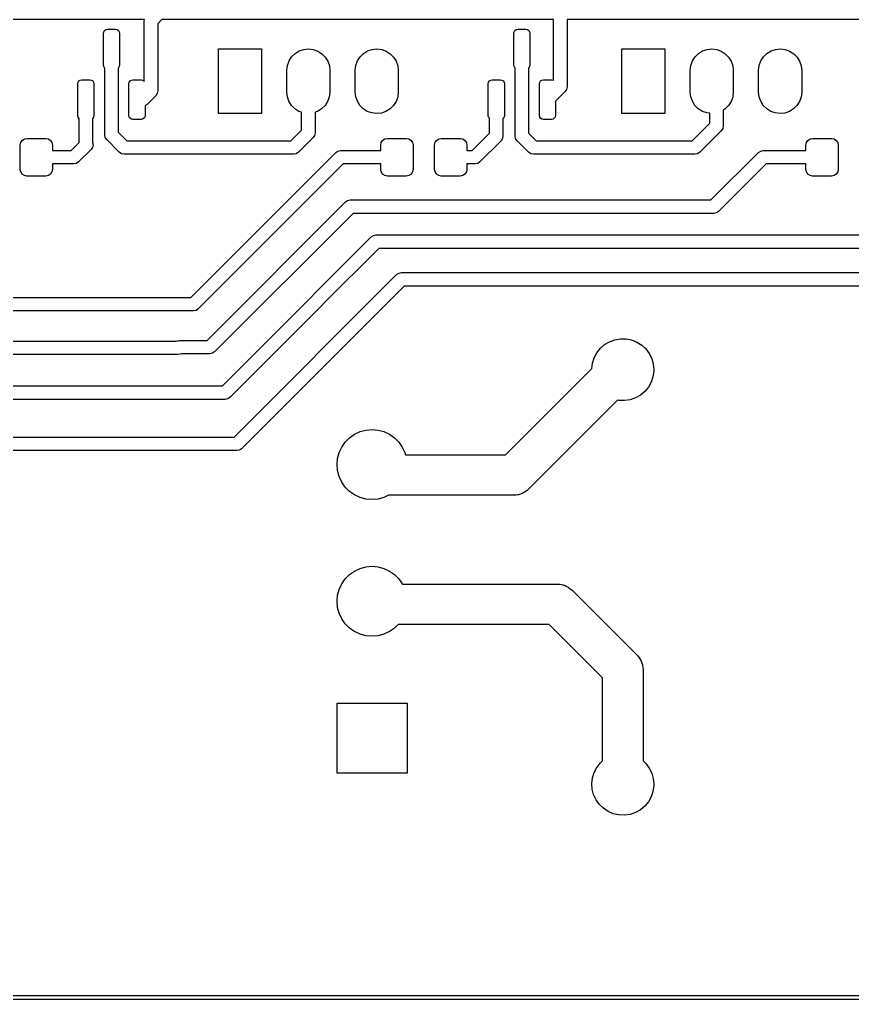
# Model space of a CAD drawing. Extents: x 10 to 287, y -200 to -10.
# Drawn here: x 124.52 to 155.45, y -122.34 to -85.95 of the extents above; entities that cross this region are included whole.
import ezdxf

# ---------------------------------------------------------------- set-up
doc = ezdxf.new("R2010")
doc.units = 0
doc.layers.add('BLACK', color=7, linetype='CONTINUOUS')

msp = doc.modelspace()

# ---------------------------------------------------------------- linework, layer by layer
at = {"layer": 'BLACK', "linetype": 'CONTINUOUS'}
for p, q in [((129.16, -85.95), (115.05, -85.95)), ((129.15, -86), (129.16, -85.95)), ((129.15, -88.2463), (129.15, -86)), ((129.804, -85.95), (129.65, -86.1036)), ((129.65, -86.1036), (129.65, -88.6)), ((144.35, -85.95), (129.804, -85.95)), ((144.35, -88.2107), (144.35, -85.95)), ((160.196, -85.95), (144.85, -85.95)), ((144.85, -85.95), (144.85, -88.447)), ((127.633, -86.4613), (127.645, -86.4039)), ((127.633, -87.6363), (127.633, -86.4613)), ((127.645, -86.4039), (127.677, -86.3553)), ((127.677, -86.3553), (127.726, -86.3228)), ((127.726, -86.3228), (127.783, -86.3113)), ((127.783, -86.3113), (128.083, -86.3113)), ((128.083, -86.3113), (128.141, -86.3228)), ((128.141, -86.3228), (128.189, -86.3553)), ((128.189, -86.3553), (128.222, -86.4039)), ((128.222, -86.4039), (128.233, -86.4613)), ((128.233, -86.4613), (128.233, -87.6363)), ((142.873, -86.4613), (142.885, -86.4039)), ((142.873, -87.6363), (142.873, -86.4613)), ((142.885, -86.4039), (142.917, -86.3553)), ((142.917, -86.3553), (142.966, -86.3228)), ((142.966, -86.3228), (143.023, -86.3113)), ((143.023, -86.3113), (143.323, -86.3113)), ((143.323, -86.3113), (143.381, -86.3228)), ((143.381, -86.3228), (143.429, -86.3553)), ((143.429, -86.3553), (143.462, -86.4039)), ((143.462, -86.4039), (143.473, -86.4613)), ((143.473, -86.4613), (143.473, -87.6363)), ((131.905, -89.4398), (131.905, -87.0398)), ((131.905, -87.0398), (133.505, -87.0398)), ((133.505, -87.0398), (133.505, -89.4398)), ((134.528, -87.4841), (134.625, -87.3342)), ((134.625, -87.3342), (134.752, -87.2094)), ((134.752, -87.2094), (134.904, -87.1159)), ((134.904, -87.1159), (135.073, -87.0585)), ((135.073, -87.0585), (135.251, -87.0398)), ((135.251, -87.0398), (135.428, -87.0609)), ((135.428, -87.0609), (135.596, -87.1208)), ((135.596, -87.1208), (135.746, -87.2163)), ((135.746, -87.2163), (135.872, -87.3429)), ((135.872, -87.3429), (135.966, -87.4941)), ((137.068, -87.4841), (137.165, -87.3342)), ((137.165, -87.3342), (137.292, -87.2094)), ((137.292, -87.2094), (137.444, -87.1159)), ((137.444, -87.1159), (137.613, -87.0585)), ((137.613, -87.0585), (137.791, -87.0398)), ((137.791, -87.0398), (137.968, -87.0609)), ((137.968, -87.0609), (138.136, -87.1208)), ((138.136, -87.1208), (138.286, -87.2163)), ((138.286, -87.2163), (138.412, -87.3429)), ((138.412, -87.3429), (138.506, -87.4941)), ((146.886, -89.4398), (146.886, -87.0398)), ((146.886, -87.0398), (148.486, -87.0398)), ((148.486, -87.0398), (148.486, -89.4398)), ((149.51, -87.4841), (149.606, -87.3342)), ((149.606, -87.3342), (149.734, -87.2094)), ((149.734, -87.2094), (149.886, -87.1159)), ((149.886, -87.1159), (150.054, -87.0585)), ((150.054, -87.0585), (150.232, -87.0398)), ((150.232, -87.0398), (150.409, -87.0609)), ((150.409, -87.0609), (150.577, -87.1208)), ((150.577, -87.1208), (150.728, -87.2163)), ((150.728, -87.2163), (150.853, -87.3429)), ((150.853, -87.3429), (150.948, -87.4941)), ((152.05, -87.4841), (152.146, -87.3342)), ((152.146, -87.3342), (152.274, -87.2094)), ((152.274, -87.2094), (152.426, -87.1159)), ((152.426, -87.1159), (152.594, -87.0585)), ((152.594, -87.0585), (152.772, -87.0398)), ((152.772, -87.0398), (152.949, -87.0609)), ((152.949, -87.0609), (153.117, -87.1208)), ((153.117, -87.1208), (153.268, -87.2163)), ((153.268, -87.2163), (153.393, -87.3429)), ((153.393, -87.3429), (153.488, -87.4941)), ((127.645, -87.6937), (127.633, -87.6363)), ((127.677, -87.7424), (127.645, -87.6937)), ((128.222, -87.6937), (128.189, -87.7424)), ((128.233, -87.6363), (128.222, -87.6937)), ((134.445, -87.8286), (134.467, -87.6517)), ((134.467, -87.6517), (134.528, -87.4841)), ((135.966, -87.4941), (136.025, -87.6626)), ((136.025, -87.6626), (136.045, -87.8398)), ((136.985, -87.8286), (137.007, -87.6517)), ((137.007, -87.6517), (137.068, -87.4841)), ((138.506, -87.4941), (138.565, -87.6626)), ((138.565, -87.6626), (138.585, -87.8398)), ((142.885, -87.6937), (142.873, -87.6363)), ((142.917, -87.7424), (142.885, -87.6937)), ((143.462, -87.6937), (143.429, -87.7424)), ((143.473, -87.6363), (143.462, -87.6937)), ((149.426, -87.8286), (149.449, -87.6517)), ((149.449, -87.6517), (149.51, -87.4841)), ((150.948, -87.4941), (151.006, -87.6626)), ((151.006, -87.6626), (151.026, -87.8398)), ((151.966, -87.8286), (151.989, -87.6517)), ((151.989, -87.6517), (152.05, -87.4841)), ((153.488, -87.4941), (153.546, -87.6626)), ((153.546, -87.6626), (153.566, -87.8398)), ((127.683, -87.7465), (127.677, -87.7424)), ((127.683, -90.2332), (127.683, -87.7465)), ((128.189, -87.7424), (128.183, -87.7465)), ((128.183, -87.7465), (128.183, -90.1296)), ((134.445, -87.8398), (134.445, -87.8286)), ((134.445, -88.6398), (134.445, -87.8398)), ((136.045, -87.8398), (136.045, -88.6398)), ((136.985, -87.8398), (136.985, -87.8286)), ((136.985, -88.6398), (136.985, -87.8398)), ((138.585, -87.8398), (138.585, -88.6398)), ((142.923, -87.7465), (142.917, -87.7424)), ((142.923, -90.2732), (142.923, -87.7465)), ((143.429, -87.7424), (143.423, -87.7465)), ((143.423, -87.7465), (143.423, -90.1696)), ((149.426, -87.8398), (149.426, -87.8286)), ((149.426, -88.6398), (149.426, -87.8398)), ((151.026, -87.8398), (151.026, -88.6398)), ((151.966, -87.8398), (151.966, -87.8286)), ((151.966, -88.6398), (151.966, -87.8398)), ((153.566, -87.8398), (153.566, -88.6398)), ((126.683, -88.3363), (126.695, -88.2789)), ((126.683, -89.5113), (126.683, -88.3363)), ((126.695, -88.2789), (126.727, -88.2303)), ((126.727, -88.2303), (126.776, -88.1978)), ((126.776, -88.1978), (126.833, -88.1863)), ((126.833, -88.1863), (127.133, -88.1863)), ((127.133, -88.1863), (127.191, -88.1978)), ((127.191, -88.1978), (127.239, -88.2303)), ((127.239, -88.2303), (127.272, -88.2789)), ((127.272, -88.2789), (127.283, -88.3363)), ((127.283, -88.3363), (127.283, -89.5113)), ((128.583, -88.3363), (128.595, -88.2789)), ((128.583, -89.5113), (128.583, -88.3363)), ((128.595, -88.2789), (128.627, -88.2303)), ((128.627, -88.2303), (128.676, -88.1978)), ((128.676, -88.1978), (128.733, -88.1863)), ((128.733, -88.1863), (129.033, -88.1863)), ((129.033, -88.1863), (129.091, -88.1978)), ((129.091, -88.1978), (129.139, -88.2303)), ((129.139, -88.2303), (129.15, -88.2463)), ((141.923, -88.3363), (141.935, -88.2789)), ((141.923, -89.5113), (141.923, -88.3363)), ((141.935, -88.2789), (141.967, -88.2303)), ((141.967, -88.2303), (142.016, -88.1978)), ((142.016, -88.1978), (142.073, -88.1863)), ((142.073, -88.1863), (142.373, -88.1863)), ((142.373, -88.1863), (142.431, -88.1978)), ((142.431, -88.1978), (142.479, -88.2303)), ((142.479, -88.2303), (142.512, -88.2789)), ((142.512, -88.2789), (142.523, -88.3363)), ((142.523, -88.3363), (142.523, -89.5113)), ((143.823, -88.3363), (143.835, -88.2789)), ((143.823, -89.5113), (143.823, -88.3363)), ((143.835, -88.2789), (143.867, -88.2303)), ((143.867, -88.2303), (143.916, -88.1978)), ((143.916, -88.1978), (143.973, -88.1863)), ((143.973, -88.1863), (144.273, -88.1863)), ((144.273, -88.1863), (144.331, -88.1978)), ((144.331, -88.1978), (144.35, -88.2107)), ((129.577, -88.7768), (129.253, -89.1006)), ((129.631, -88.6957), (129.577, -88.7768)), ((129.65, -88.6), (129.631, -88.6957)), ((129.65, -88.6), (129.65, -88.6)), ((134.465, -88.817), (134.445, -88.6398)), ((136.045, -88.651), (136.023, -88.8279)), ((136.045, -88.6398), (136.045, -88.651)), ((137.005, -88.817), (136.985, -88.6398)), ((138.585, -88.651), (138.563, -88.8279)), ((138.585, -88.6398), (138.585, -88.651)), ((144.777, -88.6238), (144.423, -88.9774)), ((144.831, -88.5427), (144.777, -88.6238)), ((144.85, -88.447), (144.831, -88.5427)), ((149.446, -88.817), (149.426, -88.6398)), ((151.026, -88.651), (151.004, -88.8279)), ((151.026, -88.6398), (151.026, -88.651)), ((151.986, -88.817), (151.966, -88.6398)), ((153.566, -88.651), (153.544, -88.8279)), ((153.566, -88.6398), (153.566, -88.651)), ((129.253, -89.1006), (129.183, -89.1472)), ((129.183, -89.1472), (129.183, -89.5113)), ((134.524, -88.9855), (134.465, -88.817)), ((134.618, -89.1367), (134.524, -88.9855)), ((134.744, -89.2633), (134.618, -89.1367)), ((135.865, -89.1454), (135.738, -89.2702)), ((135.962, -88.9955), (135.865, -89.1454)), ((136.023, -88.8279), (135.962, -88.9955)), ((137.064, -88.9855), (137.005, -88.817)), ((137.158, -89.1367), (137.064, -88.9855)), ((137.284, -89.2633), (137.158, -89.1367)), ((138.405, -89.1454), (138.278, -89.2702)), ((138.502, -88.9955), (138.405, -89.1454)), ((138.563, -88.8279), (138.502, -88.9955)), ((144.423, -88.9774), (144.423, -89.5113)), ((149.505, -88.9855), (149.446, -88.817)), ((149.599, -89.1367), (149.505, -88.9855)), ((149.725, -89.2633), (149.599, -89.1367)), ((150.846, -89.1454), (150.719, -89.2702)), ((150.943, -88.9955), (150.846, -89.1454)), ((151.004, -88.8279), (150.943, -88.9955)), ((152.045, -88.9855), (151.986, -88.817)), ((152.139, -89.1367), (152.045, -88.9855)), ((152.265, -89.2633), (152.139, -89.1367)), ((153.386, -89.1454), (153.259, -89.2702)), ((153.483, -88.9955), (153.386, -89.1454)), ((153.544, -88.8279), (153.483, -88.9955)), ((126.695, -89.5687), (126.683, -89.5113)), ((127.283, -89.5113), (127.272, -89.5687)), ((128.595, -89.5687), (128.583, -89.5113)), ((129.183, -89.5113), (129.172, -89.5687)), ((133.505, -89.4398), (131.905, -89.4398)), ((134.894, -89.3588), (134.744, -89.2633)), ((134.995, -89.3947), (134.894, -89.3588)), ((134.995, -90.0514), (134.995, -89.3947)), ((135.586, -89.3637), (135.495, -89.3945)), ((135.495, -89.3945), (135.495, -90.155)), ((135.738, -89.2702), (135.586, -89.3637)), ((137.434, -89.3588), (137.284, -89.2633)), ((137.602, -89.4187), (137.434, -89.3588)), ((137.779, -89.4398), (137.602, -89.4187)), ((137.957, -89.4211), (137.779, -89.4398)), ((138.126, -89.3637), (137.957, -89.4211)), ((138.278, -89.2702), (138.126, -89.3637)), ((141.935, -89.5687), (141.923, -89.5113)), ((142.523, -89.5113), (142.512, -89.5687)), ((143.835, -89.5687), (143.823, -89.5113)), ((144.423, -89.5113), (144.412, -89.5687)), ((148.486, -89.4398), (146.886, -89.4398)), ((149.876, -89.3588), (149.725, -89.2633)), ((150.044, -89.4187), (149.876, -89.3588)), ((150.15, -89.4314), (150.044, -89.4187)), ((150.15, -89.7964), (150.15, -89.4314)), ((150.719, -89.2702), (150.65, -89.3125)), ((150.65, -89.3125), (150.65, -89.9)), ((152.416, -89.3588), (152.265, -89.2633)), ((152.584, -89.4187), (152.416, -89.3588)), ((152.761, -89.4398), (152.584, -89.4187)), ((152.938, -89.4211), (152.761, -89.4398)), ((153.107, -89.3637), (152.938, -89.4211)), ((153.259, -89.2702), (153.107, -89.3637)), ((126.727, -89.6174), (126.695, -89.5687)), ((126.733, -89.6215), (126.727, -89.6174)), ((126.733, -90.5132), (126.733, -89.6215)), ((127.239, -89.6174), (127.233, -89.6215)), ((127.233, -89.6215), (127.233, -90.5155)), ((127.272, -89.5687), (127.239, -89.6174)), ((128.627, -89.6174), (128.595, -89.5687)), ((128.676, -89.6499), (128.627, -89.6174)), ((128.733, -89.6613), (128.676, -89.6499)), ((129.033, -89.6613), (128.733, -89.6613)), ((129.091, -89.6499), (129.033, -89.6613)), ((129.139, -89.6174), (129.091, -89.6499)), ((129.172, -89.5687), (129.139, -89.6174)), ((141.967, -89.6174), (141.935, -89.5687)), ((141.973, -89.6215), (141.967, -89.6174)), ((141.973, -90.1732), (141.973, -89.6215)), ((142.479, -89.6174), (142.473, -89.6215)), ((142.473, -89.6215), (142.473, -90.2768)), ((142.512, -89.5687), (142.479, -89.6174)), ((143.867, -89.6174), (143.835, -89.5687)), ((143.916, -89.6499), (143.867, -89.6174)), ((143.973, -89.6613), (143.916, -89.6499)), ((144.273, -89.6613), (143.973, -89.6613)), ((144.331, -89.6499), (144.273, -89.6613)), ((144.379, -89.6174), (144.331, -89.6499)), ((144.412, -89.5687), (144.379, -89.6174)), ((149.496, -90.45), (150.15, -89.7964)), ((127.702, -90.3289), (127.683, -90.2332)), ((128.183, -90.1296), (128.504, -90.45)), ((134.596, -90.45), (134.995, -90.0514)), ((135.476, -90.2507), (135.422, -90.3318)), ((135.495, -90.155), (135.476, -90.2507)), ((141.334, -90.8121), (141.973, -90.1732)), ((143.423, -90.1696), (143.704, -90.45)), ((150.577, -90.0768), (149.777, -90.8768)), ((150.631, -89.9957), (150.577, -90.0768)), ((150.65, -89.9), (150.631, -89.9957)), ((150.65, -89.9), (150.65, -89.9)), ((124.544, -90.6121), (124.564, -90.5164)), ((124.544, -91.5121), (124.544, -90.6121)), ((124.564, -90.5164), (124.618, -90.4353)), ((124.618, -90.4353), (124.699, -90.3811)), ((124.699, -90.3811), (124.794, -90.3621)), ((124.794, -90.3621), (125.494, -90.3621)), ((125.494, -90.3621), (125.59, -90.3811)), ((125.59, -90.3811), (125.671, -90.4353)), ((125.671, -90.4353), (125.725, -90.5164)), ((125.725, -90.5164), (125.744, -90.6121)), ((125.744, -90.6121), (125.744, -90.8121)), ((126.434, -90.8121), (126.733, -90.5132)), ((127.25, -90.6), (127.231, -90.6957)), ((127.233, -90.5155), (127.25, -90.6)), ((127.756, -90.41), (127.702, -90.3289)), ((128.223, -90.8768), (127.756, -90.41)), ((128.504, -90.45), (134.596, -90.45)), ((135.422, -90.3318), (134.877, -90.8768)), ((135.422, -90.3318), (135.422, -90.3318)), ((137.931, -90.6121), (137.95, -90.5164)), ((137.931, -90.8121), (137.931, -90.6121)), ((137.95, -90.5164), (138.004, -90.4353)), ((138.004, -90.4353), (138.086, -90.3811)), ((138.086, -90.3811), (138.181, -90.3621)), ((138.181, -90.3621), (138.881, -90.3621)), ((138.881, -90.3621), (138.977, -90.3811)), ((138.977, -90.3811), (139.058, -90.4353)), ((139.058, -90.4353), (139.112, -90.5164)), ((139.112, -90.5164), (139.131, -90.6121)), ((139.131, -90.6121), (139.131, -91.5121)), ((139.931, -90.6121), (139.95, -90.5164)), ((139.931, -91.5121), (139.931, -90.6121)), ((139.95, -90.5164), (140.004, -90.4353)), ((140.004, -90.4353), (140.086, -90.3811)), ((140.086, -90.3811), (140.181, -90.3621)), ((140.181, -90.3621), (140.881, -90.3621)), ((140.881, -90.3621), (140.977, -90.3811)), ((140.977, -90.3811), (141.058, -90.4353)), ((141.058, -90.4353), (141.112, -90.5164)), ((141.112, -90.5164), (141.131, -90.6121)), ((141.131, -90.6121), (141.131, -90.8121)), ((142.4, -90.4536), (141.615, -91.2388)), ((142.454, -90.3725), (142.4, -90.4536)), ((142.473, -90.2768), (142.454, -90.3725)), ((142.473, -90.2768), (142.473, -90.2768)), ((142.942, -90.3689), (142.923, -90.2732)), ((142.996, -90.45), (142.942, -90.3689)), ((143.423, -90.8768), (142.996, -90.45)), ((143.704, -90.45), (149.496, -90.45)), ((153.722, -90.6121), (153.741, -90.5164)), ((153.722, -90.8121), (153.722, -90.6121)), ((153.741, -90.5164), (153.795, -90.4353)), ((153.795, -90.4353), (153.876, -90.3811)), ((153.876, -90.3811), (153.972, -90.3621)), ((153.972, -90.3621), (154.672, -90.3621)), ((154.672, -90.3621), (154.767, -90.3811)), ((154.767, -90.3811), (154.848, -90.4353)), ((154.848, -90.4353), (154.903, -90.5164)), ((154.903, -90.5164), (154.922, -90.6121)), ((154.922, -90.6121), (154.922, -91.5121)), ((125.744, -90.8121), (126.434, -90.8121)), ((127.177, -90.7768), (126.715, -91.2388)), ((127.231, -90.6957), (127.177, -90.7768)), ((128.304, -90.931), (128.223, -90.8768)), ((128.4, -90.95), (128.304, -90.931)), ((134.7, -90.95), (128.4, -90.95)), ((130.876, -96.27), (136.261, -90.8853)), ((134.796, -90.931), (134.7, -90.95)), ((134.877, -90.8768), (134.796, -90.931)), ((136.261, -90.8853), (136.342, -90.8311)), ((136.342, -90.8311), (136.438, -90.8121)), ((136.438, -90.8121), (137.931, -90.8121)), ((141.131, -90.8121), (141.334, -90.8121)), ((143.498, -90.9268), (143.423, -90.8768)), ((143.423, -90.8768), (143.423, -90.8768)), ((143.504, -90.931), (143.498, -90.9268)), ((143.6, -90.95), (143.504, -90.931)), ((149.6, -90.95), (143.6, -90.95)), ((143.6, -90.95), (143.6, -90.95)), ((149.696, -90.931), (149.6, -90.95)), ((149.777, -90.8768), (149.696, -90.931)), ((150.196, -92.65), (151.961, -90.8853)), ((151.961, -90.8853), (152.042, -90.8311)), ((152.042, -90.8311), (152.138, -90.8121)), ((152.138, -90.8121), (153.722, -90.8121)), ((126.538, -91.3121), (125.744, -91.3121)), ((125.744, -91.3121), (125.744, -91.5121)), ((126.634, -91.293), (126.538, -91.3121)), ((126.715, -91.2388), (126.634, -91.293)), ((136.541, -91.3121), (131.157, -96.6968)), ((137.931, -91.3121), (136.541, -91.3121)), ((137.931, -91.5121), (137.931, -91.3121)), ((141.438, -91.3121), (141.131, -91.3121)), ((141.131, -91.3121), (141.131, -91.5121)), ((141.534, -91.293), (141.438, -91.3121)), ((141.615, -91.2388), (141.534, -91.293)), ((152.241, -91.3121), (150.477, -93.0768)), ((153.722, -91.3121), (152.241, -91.3121)), ((153.722, -91.5121), (153.722, -91.3121)), ((124.564, -91.6077), (124.544, -91.5121)), ((124.618, -91.6888), (124.564, -91.6077)), ((124.699, -91.743), (124.618, -91.6888)), ((125.671, -91.6888), (125.59, -91.743)), ((125.725, -91.6077), (125.671, -91.6888)), ((125.744, -91.5121), (125.725, -91.6077)), ((137.95, -91.6077), (137.931, -91.5121)), ((138.004, -91.6888), (137.95, -91.6077)), ((138.086, -91.743), (138.004, -91.6888)), ((139.058, -91.6888), (138.977, -91.743)), ((139.112, -91.6077), (139.058, -91.6888)), ((139.131, -91.5121), (139.112, -91.6077)), ((139.95, -91.6077), (139.931, -91.5121)), ((140.004, -91.6888), (139.95, -91.6077)), ((140.086, -91.743), (140.004, -91.6888)), ((141.058, -91.6888), (140.977, -91.743)), ((141.112, -91.6077), (141.058, -91.6888)), ((141.131, -91.5121), (141.112, -91.6077)), ((153.741, -91.6077), (153.722, -91.5121)), ((153.795, -91.6888), (153.741, -91.6077)), ((153.876, -91.743), (153.795, -91.6888)), ((154.848, -91.6888), (154.767, -91.743)), ((154.903, -91.6077), (154.848, -91.6888)), ((154.922, -91.5121), (154.903, -91.6077)), ((124.794, -91.7621), (124.699, -91.743)), ((125.494, -91.7621), (124.794, -91.7621)), ((125.59, -91.743), (125.494, -91.7621)), ((138.181, -91.7621), (138.086, -91.743)), ((138.881, -91.7621), (138.181, -91.7621)), ((138.977, -91.743), (138.881, -91.7621)), ((140.181, -91.7621), (140.086, -91.743)), ((140.881, -91.7621), (140.181, -91.7621)), ((140.977, -91.743), (140.881, -91.7621)), ((153.972, -91.7621), (153.876, -91.743)), ((154.672, -91.7621), (153.972, -91.7621)), ((154.767, -91.743), (154.672, -91.7621)), ((131.482, -97.8648), (136.623, -92.7232)), ((136.623, -92.7232), (136.704, -92.669)), ((136.623, -92.7232), (136.623, -92.7232)), ((136.704, -92.669), (136.8, -92.65)), ((136.8, -92.65), (136.8, -92.65)), ((136.8, -92.65), (150.196, -92.65)), ((136.904, -93.15), (131.762, -98.2916)), ((150.3, -93.15), (136.904, -93.15)), ((150.396, -93.131), (150.3, -93.15)), ((150.477, -93.0768), (150.396, -93.131)), ((135.433, -96.1673), (137.577, -94.0232)), ((137.577, -94.0232), (137.658, -93.969)), ((137.577, -94.0232), (137.577, -94.0232)), ((137.658, -93.969), (137.754, -93.95)), ((137.754, -93.95), (137.754, -93.95)), ((137.754, -93.95), (161.396, -93.95)), ((137.857, -94.45), (135.8, -96.5072)), ((161.5, -94.45), (137.857, -94.45)), ((138.604, -95.369), (138.7, -95.35)), ((138.7, -95.35), (162.905, -95.35)), ((132.486, -101.461), (138.523, -95.4232)), ((138.523, -95.4232), (138.604, -95.369)), ((138.523, -95.4232), (138.523, -95.4232)), ((138.804, -95.85), (132.766, -101.888)), ((163.019, -95.85), (138.804, -95.85)), ((109.324, -96.27), (130.876, -96.27)), ((132.051, -99.5557), (135.419, -96.1878)), ((135.419, -96.1878), (135.433, -96.1673)), ((130.98, -96.77), (109.22, -96.77)), ((131.076, -96.751), (130.98, -96.77)), ((131.157, -96.6968), (131.076, -96.751)), ((135.787, -96.5277), (132.332, -99.9825)), ((135.8, -96.5072), (135.787, -96.5277)), ((135.787, -96.5277), (135.787, -96.5277)), ((113.315, -97.8898), (130.308, -97.8898)), ((130.308, -97.8898), (130.309, -97.89)), ((130.309, -97.89), (130.356, -97.8875)), ((130.356, -97.8875), (130.41, -97.8811)), ((130.41, -97.8811), (130.461, -97.8716)), ((130.461, -97.8716), (130.462, -97.8708)), ((130.462, -97.8708), (130.49, -97.8702)), ((130.49, -97.8702), (130.517, -97.8648)), ((130.517, -97.8648), (131.482, -97.8648)), ((146.428, -97.9146), (146.626, -97.8417)), ((146.626, -97.8417), (146.833, -97.8061)), ((146.833, -97.8061), (147.044, -97.8088)), ((147.044, -97.8088), (147.25, -97.8499)), ((147.25, -97.8499), (147.445, -97.9279)), ((145.959, -98.3262), (146.089, -98.1609)), ((146.089, -98.1609), (146.247, -98.0222)), ((146.247, -98.0222), (146.428, -97.9146)), ((147.445, -97.9279), (147.623, -98.0402)), ((147.623, -98.0402), (147.778, -98.183)), ((147.778, -98.183), (147.904, -98.3517)), ((130.308, -98.3898), (113.419, -98.3898)), ((130.31, -98.3893), (130.308, -98.3898)), ((130.313, -98.3898), (130.31, -98.3893)), ((130.399, -98.3852), (130.313, -98.3898)), ((130.313, -98.3898), (130.313, -98.3898)), ((130.485, -98.3749), (130.399, -98.3852)), ((130.539, -98.3648), (130.485, -98.3749)), ((131.585, -98.3648), (130.539, -98.3648)), ((131.681, -98.3458), (131.585, -98.3648)), ((131.762, -98.2916), (131.681, -98.3458)), ((145.798, -98.7134), (145.861, -98.5125)), ((145.861, -98.5125), (145.959, -98.3262)), ((147.904, -98.3517), (147.997, -98.5404)), ((147.997, -98.5404), (148.054, -98.743)), ((142.564, -102.12), (145.775, -98.909)), ((145.775, -98.909), (145.798, -98.7134)), ((148.054, -98.743), (148.073, -98.9525)), ((148.073, -98.9525), (148.072, -99.0127)), ((148.042, -99.221), (147.974, -99.4203)), ((148.072, -99.0127), (148.042, -99.221)), ((114.824, -99.5557), (132.051, -99.5557)), ((147.871, -99.6039), (147.737, -99.7657)), ((147.974, -99.4203), (147.871, -99.6039)), ((132.155, -100.056), (114.928, -100.056)), ((132.251, -100.037), (132.155, -100.056)), ((132.332, -99.9825), (132.251, -100.037)), ((146.724, -100.082), (143.405, -103.4)), ((146.773, -100.093), (146.724, -100.082)), ((147.192, -100.071), (146.984, -100.101)), ((147.391, -100.003), (147.192, -100.071)), ((147.575, -99.9003), (147.391, -100.003)), ((147.737, -99.7657), (147.575, -99.9003)), ((146.984, -100.101), (146.773, -100.093)), ((137.383, -101.198), (137.609, -101.178)), ((137.609, -101.178), (137.834, -101.198)), ((116.729, -101.461), (132.486, -101.461)), ((136.613, -101.642), (136.773, -101.482)), ((136.773, -101.482), (136.959, -101.352)), ((136.959, -101.352), (137.164, -101.256)), ((137.164, -101.256), (137.383, -101.198)), ((137.834, -101.198), (138.053, -101.256)), ((138.053, -101.256), (138.259, -101.352)), ((138.259, -101.352), (138.444, -101.482)), ((138.444, -101.482), (138.604, -101.642)), ((132.766, -101.888), (132.685, -101.942)), ((132.766, -101.888), (132.766, -101.888)), ((136.387, -102.033), (136.483, -101.828)), ((136.483, -101.828), (136.613, -101.642)), ((138.604, -101.642), (138.734, -101.828)), ((138.734, -101.828), (138.83, -102.033)), ((132.589, -101.961), (116.833, -101.961)), ((132.685, -101.942), (132.589, -101.961)), ((136.309, -102.478), (136.328, -102.252)), ((136.328, -102.252), (136.387, -102.033)), ((138.83, -102.033), (138.853, -102.12)), ((138.853, -102.12), (142.564, -102.12)), ((136.328, -102.704), (136.309, -102.478)), ((136.387, -102.922), (136.328, -102.704)), ((136.483, -103.128), (136.387, -102.922)), ((136.613, -103.313), (136.483, -103.128)), ((136.773, -103.474), (136.613, -103.313)), ((136.959, -103.604), (136.773, -103.474)), ((137.164, -103.699), (136.959, -103.604)), ((137.383, -103.758), (137.164, -103.699)), ((138.053, -103.699), (137.834, -103.758)), ((138.223, -103.62), (138.053, -103.699)), ((142.875, -103.62), (138.223, -103.62)), ((142.948, -103.611), (142.875, -103.62)), ((143.022, -103.605), (142.948, -103.611)), ((143.034, -103.601), (143.022, -103.605)), ((143.048, -103.6), (143.034, -103.601)), ((143.117, -103.575), (143.048, -103.6)), ((143.187, -103.552), (143.117, -103.575)), ((143.198, -103.545), (143.187, -103.552)), ((143.211, -103.541), (143.198, -103.545)), ((143.273, -103.5), (143.211, -103.541)), ((143.336, -103.462), (143.273, -103.5)), ((143.349, -103.45), (143.336, -103.462)), ((143.356, -103.445), (143.349, -103.45)), ((143.365, -103.436), (143.356, -103.445)), ((143.405, -103.4), (143.365, -103.436)), ((137.609, -103.778), (137.383, -103.758)), ((137.834, -103.758), (137.609, -103.778)), ((137.383, -106.278), (137.609, -106.258)), ((137.609, -106.258), (137.834, -106.278)), ((136.613, -106.722), (136.773, -106.562)), ((136.773, -106.562), (136.959, -106.432)), ((136.959, -106.432), (137.164, -106.336)), ((137.164, -106.336), (137.383, -106.278)), ((137.834, -106.278), (138.053, -106.336)), ((138.053, -106.336), (138.259, -106.432)), ((138.259, -106.432), (138.444, -106.562)), ((138.444, -106.562), (138.604, -106.722)), ((136.387, -107.113), (136.483, -106.908)), ((136.483, -106.908), (136.613, -106.722)), ((138.604, -106.722), (138.734, -106.908)), ((138.734, -106.908), (138.738, -106.915)), ((138.738, -106.915), (144.495, -106.915)), ((144.495, -106.915), (144.548, -106.918)), ((144.548, -106.918), (144.561, -106.918)), ((144.561, -106.918), (144.569, -106.919)), ((144.569, -106.919), (144.588, -106.921)), ((144.588, -106.921), (144.659, -106.938)), ((144.659, -106.938), (144.732, -106.953)), ((144.732, -106.953), (144.743, -106.959)), ((144.743, -106.959), (144.756, -106.962)), ((144.756, -106.962), (144.822, -106.995)), ((144.822, -106.995), (144.889, -107.027)), ((136.309, -107.558), (136.328, -107.332)), ((136.328, -107.332), (136.387, -107.113)), ((144.889, -107.027), (144.899, -107.035)), ((144.899, -107.035), (144.911, -107.041)), ((144.911, -107.041), (144.967, -107.089)), ((144.967, -107.089), (145.025, -107.134)), ((145.025, -107.134), (147.454, -109.563)), ((136.328, -107.784), (136.309, -107.558)), ((136.387, -108.002), (136.328, -107.784)), ((136.483, -108.208), (136.387, -108.002)), ((136.613, -108.393), (136.483, -108.208)), ((136.773, -108.554), (136.613, -108.393)), ((138.583, -108.415), (138.444, -108.554)), ((144.184, -108.415), (138.583, -108.415)), ((146.173, -110.404), (144.184, -108.415)), ((136.959, -108.684), (136.773, -108.554)), ((137.164, -108.779), (136.959, -108.684)), ((137.383, -108.838), (137.164, -108.779)), ((138.053, -108.779), (137.834, -108.838)), ((138.259, -108.684), (138.053, -108.779)), ((138.444, -108.554), (138.259, -108.684)), ((137.609, -108.858), (137.383, -108.838)), ((137.834, -108.838), (137.609, -108.858)), ((147.454, -109.563), (147.489, -109.603)), ((147.489, -109.603), (147.499, -109.612)), ((147.499, -109.612), (147.503, -109.619)), ((147.503, -109.619), (147.515, -109.633)), ((147.515, -109.633), (147.553, -109.696)), ((147.553, -109.696), (147.594, -109.758)), ((147.594, -109.758), (147.598, -109.77)), ((147.598, -109.77), (147.605, -109.781)), ((147.605, -109.781), (147.628, -109.851)), ((147.628, -109.851), (147.653, -109.921)), ((147.653, -109.921), (147.655, -109.934)), ((147.655, -109.934), (147.659, -109.946)), ((147.659, -109.946), (147.665, -110.02)), ((147.665, -110.02), (147.673, -110.093)), ((147.673, -110.093), (147.673, -113.486)), ((146.173, -113.487), (146.173, -110.404)), ((136.309, -113.938), (136.309, -111.338)), ((136.309, -111.338), (138.909, -111.338)), ((138.909, -111.338), (138.909, -113.938)), ((146.089, -113.561), (146.173, -113.487)), ((147.673, -113.486), (147.778, -113.583)), ((145.798, -114.113), (145.861, -113.912)), ((145.861, -113.912), (145.959, -113.726)), ((145.959, -113.726), (146.089, -113.561)), ((147.778, -113.583), (147.904, -113.752)), ((147.904, -113.752), (147.997, -113.94)), ((138.909, -113.938), (136.309, -113.938)), ((145.774, -114.322), (145.798, -114.113)), ((147.997, -113.94), (148.054, -114.143)), ((148.054, -114.143), (148.073, -114.353)), ((145.788, -114.532), (145.774, -114.322)), ((145.839, -114.736), (145.788, -114.532)), ((148.042, -114.621), (147.974, -114.82)), ((148.072, -114.413), (148.042, -114.621)), ((148.073, -114.353), (148.072, -114.413)), ((145.927, -114.928), (145.839, -114.736)), ((146.049, -115.099), (145.927, -114.928)), ((147.871, -115.004), (147.737, -115.166)), ((147.974, -114.82), (147.871, -115.004)), ((146.2, -115.246), (146.049, -115.099)), ((146.375, -115.363), (146.2, -115.246)), ((146.568, -115.446), (146.375, -115.363)), ((147.575, -115.3), (147.391, -115.403)), ((147.737, -115.166), (147.575, -115.3)), ((146.773, -115.493), (146.568, -115.446)), ((146.984, -115.501), (146.773, -115.493)), ((147.192, -115.471), (146.984, -115.501)), ((147.391, -115.403), (147.192, -115.471)), ((33.5659, -122.195), (206.771, -122.195)), ((206.846, -122.345), (33.4909, -122.345))]:
    msp.add_line(p, q, dxfattribs=at)

doc.saveas('drawing.dxf')
